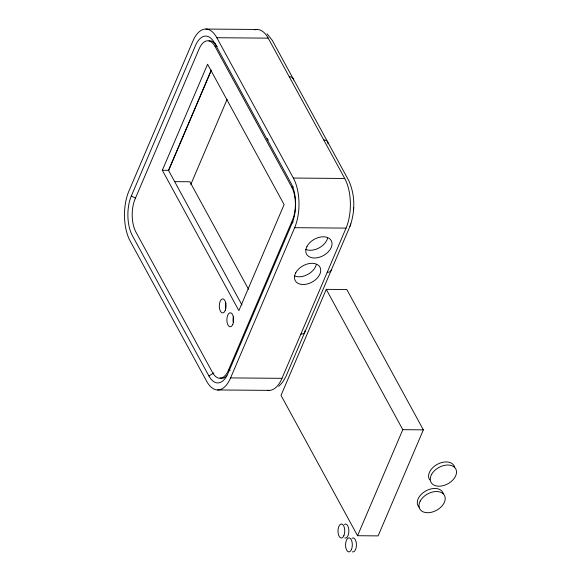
<?xml version="1.0" encoding="UTF-8"?>
<svg xmlns="http://www.w3.org/2000/svg" width="581" height="581" viewBox="0 0 581 581"><rect width="100%" height="100%" fill="white"/><g stroke="black" fill="none" stroke-linecap="round" stroke-linejoin="round"><path stroke-width="0.87" d="M278.786 386.343L282.664 382.124L285.888 376.568L349.958 226.343C355.281 211.738 355.245 194.824 348.753 180.589L272.213 40.263L267.078 33.814M353.524 210.3L353.684 207.773M349.958 226.343L350.844 223.896M293.115 221.84L292.141 223.06L228.064 373.278A28.149 13.552 -89.5 0 1 208.928 375.987L132.388 235.661A28.149 13.552 -89.5 0 1 131.342 195.95L195.412 45.725A28.149 13.552 -89.5 0 1 214.549 43.023L217.156 46.589M162.331 170.284L207.562 64.244L284.102 204.57L238.871 310.61L162.331 170.284L168.497 170.335L242.016 305.112M168.497 170.335L211.237 70.141M168.526 170.72L211.201 70.686M190.815 184.453L227.127 99.315M228.442 370.213L292.512 219.996A23.458 11.293 -89.5 0 0 291.64 186.9L215.101 46.574A23.458 11.293 -89.5 0 0 199.152 48.826L135.075 199.051A23.458 11.293 -89.5 0 0 135.947 232.139L212.493 372.465A23.458 11.293 -89.5 0 0 228.442 370.213L230.221 370.228M230.592 377.904L294.661 227.687A35.18 16.943 -89.5 0 0 293.354 178.047L216.815 37.721A35.18 16.943 -89.5 0 0 192.892 41.098L128.815 191.323A35.18 16.943 -89.5 0 0 130.122 240.962L206.669 381.289A35.18 16.943 -89.5 0 0 230.592 377.904L281.981 378.333L346.058 228.115A35.18 16.943 -89.5 0 0 344.744 178.476L268.204 38.15A35.18 16.943 -89.5 0 0 254.645 29.856M326.253 289.353L281.022 395.392L357.562 535.718L378.122 535.885L423.353 429.846L346.806 289.52L326.253 289.353L402.793 429.679L357.562 535.718M208.928 375.987L213.844 372.922M205.914 29.05L257.303 29.478M216.815 37.721L268.204 38.15M215.101 46.574L216.866 46.589M293.354 178.047L344.744 178.476M174.699 181.642L189.893 181.766L248.515 289.244M291.64 186.9L293.405 186.915M294.661 227.687L346.058 228.115M217.57 389.96L268.959 390.381M402.793 429.679L423.353 429.846M131.342 195.95L135.685 198.288M267.318 138.554L268.182 140.144M214.549 43.023L291.096 183.349A28.149 13.552 -89.5 0 1 292.141 223.06M331.352 269.49A7.037 4.038 23.1 0 1 327.212 272.3M304.916 330.771A7.037 4.038 23.1 0 1 300.827 334.155M289.236 76.699A7.037 4.663 -28.6 0 1 293.536 80.018M323.719 139.927A7.037 4.663 -28.6 0 1 327.996 143.899M351.999 538.275A7.037 3.392 -89.5 0 1 356.436 544.455A7.037 3.392 -89.5 0 1 352.355 551.834M344.431 524.396A7.037 3.392 -89.5 0 1 348.869 530.576A7.037 3.392 -89.5 0 1 344.787 537.955M454.625 467.197A14.075 9.325 -28.6 0 0 443.397 462.164A14.075 9.325 -28.6 0 0 429.838 471.46L429.228 472.789A14.075 9.325 -28.6 0 0 429.802 479.979M443.318 493.712A14.075 9.325 -28.6 0 0 432.097 488.679A14.075 9.325 -28.6 0 0 418.538 497.968L417.921 499.297A14.075 9.325 -28.6 0 0 419.286 507.373M226.968 375.82A23.458 11.293 -89.5 0 1 220.054 377.933M209 40.866A23.458 11.293 -89.5 0 1 215.747 44.396M281.981 378.333A35.18 16.943 -89.5 0 1 267.63 390.25M327.597 238.101A14.075 9.325 -28.6 0 1 327.183 239.43L326.566 240.759A14.075 9.325 -28.6 0 1 305.671 249.387M316.289 264.609A14.075 9.325 -28.6 0 1 315.875 265.938L315.258 267.267A14.075 9.325 -28.6 0 1 294.371 275.895M233.199 322.121A7.037 3.392 -89.5 0 1 233.395 316.747M225.631 308.242A7.037 3.392 -89.5 0 1 225.827 302.868M307.037 246.315L306.427 247.651A14.075 9.325 -28.6 0 0 314.03 257.993A14.075 9.325 -28.6 0 0 330.778 248.465L331.388 247.136A14.075 9.325 -28.6 0 0 323.784 236.794A14.075 9.325 -28.6 0 0 307.037 246.315M295.729 272.83L295.119 274.159A14.075 9.325 -28.6 0 0 302.723 284.501A14.075 9.325 -28.6 0 0 319.47 274.98L320.08 273.644A14.075 9.325 -28.6 0 0 312.476 263.309A14.075 9.325 -28.6 0 0 295.729 272.83M431.523 474.539L430.913 475.868A14.075 9.325 -28.6 0 0 438.51 486.21A14.075 9.325 -28.6 0 0 455.257 476.689L455.874 475.36A14.075 9.325 -28.6 0 0 448.271 465.018A14.075 9.325 -28.6 0 0 431.523 474.539M420.216 501.047L419.605 502.383A14.075 9.325 -28.6 0 0 427.202 512.718A14.075 9.325 -28.6 0 0 443.949 503.197L444.567 501.868A14.075 9.325 -28.6 0 0 436.963 491.526A14.075 9.325 -28.6 0 0 420.216 501.047M351.469 549.524A7.037 3.392 -89.5 0 0 349.639 537.991A7.037 3.392 -89.5 0 0 345.724 547.171A7.037 3.392 -89.5 0 0 351.469 549.524M343.894 535.646A7.037 3.392 -89.5 0 0 342.071 524.113A7.037 3.392 -89.5 0 0 338.157 533.293A7.037 3.392 -89.5 0 0 343.894 535.646M225.203 310.537A7.037 3.392 -89.5 0 0 223.38 299.012A7.037 3.392 -89.5 0 0 219.465 308.191A7.037 3.392 -89.5 0 0 225.203 310.537M232.778 324.416A7.037 3.392 -89.5 0 0 230.947 312.89A7.037 3.392 -89.5 0 0 227.033 322.07A7.037 3.392 -89.5 0 0 232.778 324.416"/></g></svg>
